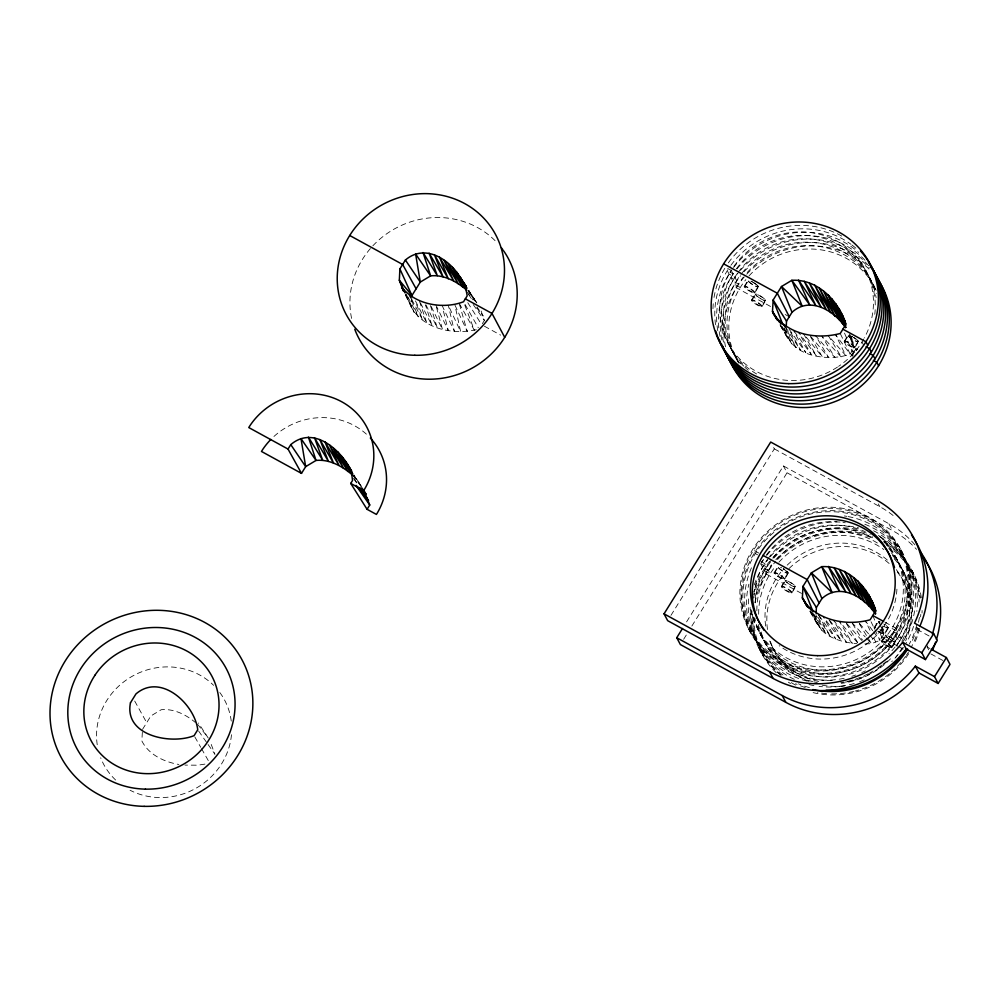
<?xml version="1.0" encoding="UTF-8"?>
<svg xmlns="http://www.w3.org/2000/svg" width="1000" height="1000" viewBox="0 0 1000 1000"><rect width="100%" height="100%" fill="white"/><g stroke="black" fill="none" stroke-linecap="round" stroke-linejoin="round"><path stroke-width="0.75" stroke-dasharray="5 3.75" d="M786.175 328.25C787.3 356.463 829.362 362.275 850.15 354.025L853.787 348.162L852.663 339.5L849.625 333.975M816.05 614.562C815.362 635.175 840.188 642.45 856.912 643.688M142.35 732.275L141.85 740.925C148.7 754.775 164.3 761.988 178.9 764.475M411.85 296.975L411.275 307.05C423.762 329.725 454.4 335.213 477.85 329.325M929.075 635.975L918.112 629.975L918.763 628.688M928.65 649.775L927.2 647.05L927.837 645.763M142.513 729.4L150.875 715.938L161.225 709.725C173.8 708.487 185.9 714.55 195.325 722.45M482.362 323.663L484.363 320.438L480.675 309.637M744.188 286.512L747.975 280.4M744.812 286.375L748.363 280.65M754.488 292.425A5.713 1.013 31.8 0 0 747.763 287.175A5.713 1.013 31.8 0 0 746.7 288.587A5.713 1.013 31.8 0 0 754.488 292.425L758.05 286.7M754.638 293.05A6.162 1.1 31.8 0 0 747.375 287.387A6.162 1.1 31.8 0 0 746.225 288.9A6.162 1.1 31.8 0 0 754.638 293.05L758.438 286.938M751.45 300.163L755.238 294.062M752.075 300.025L755.625 294.3M761.75 306.075A5.713 1.013 31.8 0 0 755.025 300.837A5.713 1.013 31.8 0 0 753.962 302.25A5.713 1.013 31.8 0 0 761.75 306.075L765.312 300.35A5.713 1.013 31.8 0 0 758.587 295.113A5.713 1.013 31.8 0 0 757.513 296.512A5.713 1.013 31.8 0 0 765.312 300.35M761.9 306.7A6.162 1.1 31.8 0 0 754.638 301.038A6.162 1.1 31.8 0 0 753.487 302.562A6.162 1.1 31.8 0 0 761.9 306.7L765.7 300.6A6.162 1.1 31.8 0 0 758.438 294.938A6.162 1.1 31.8 0 0 757.275 296.45A6.162 1.1 31.8 0 0 765.7 300.6M670.95 615.375L774.338 448.875L772.887 446.138M844.25 341.337L848.037 335.225M844.875 341.188L848.425 335.462M854.55 347.25A5.713 1.013 31.8 0 0 847.825 342A5.713 1.013 31.8 0 0 846.75 343.413A5.713 1.013 31.8 0 0 854.55 347.25L858.1 341.512M854.7 347.863A6.162 1.1 31.8 0 0 847.438 342.212A6.162 1.1 31.8 0 0 846.275 343.725A6.162 1.1 31.8 0 0 854.7 347.863L858.487 341.763M851.513 354.988L855.3 348.888M852.138 354.85L855.688 349.125M686.587 621.875L783.425 465.95L888.888 523.725A102.75 96.675 -28 0 1 914.963 544.825M683.65 639.288L686.938 634M691.862 626.062L787.05 472.775L783.425 465.95M774.062 572.825L777.85 566.725M774.688 572.688L778.238 566.962M784.362 578.737A5.713 1.013 31.8 0 0 777.638 573.5A5.713 1.013 31.8 0 0 776.562 574.913A5.713 1.013 31.8 0 0 784.362 578.737L787.925 573.013M784.513 579.362A6.162 1.1 31.8 0 0 777.25 573.7A6.162 1.1 31.8 0 0 776.1 575.225A6.162 1.1 31.8 0 0 784.513 579.362L788.312 573.263M781.325 586.487L785.113 580.388M781.95 586.35L785.5 580.625M791.625 592.4A5.713 1.013 31.8 0 0 784.9 587.163A5.713 1.013 31.8 0 0 783.825 588.562A5.713 1.013 31.8 0 0 791.625 592.4L795.175 586.675A5.713 1.013 31.8 0 0 788.462 581.438A5.713 1.013 31.8 0 0 787.387 582.837A5.713 1.013 31.8 0 0 795.175 586.675M791.775 593.025A6.162 1.1 31.8 0 0 784.513 587.362A6.162 1.1 31.8 0 0 783.363 588.888A6.162 1.1 31.8 0 0 791.775 593.025L795.562 586.912A6.162 1.1 31.8 0 0 788.3 581.25A6.162 1.1 31.8 0 0 787.15 582.775A6.162 1.1 31.8 0 0 795.562 586.912M874.125 627.65L877.913 621.55M874.75 627.513L878.3 621.788M878.662 631.163A5.713 1.013 31.8 0 0 884.425 633.562L887.975 627.837A5.713 1.013 31.8 0 0 883.763 624M877.712 631.175A6.162 1.1 31.8 0 0 884.488 634.263L888.363 628.075M881.388 641.312L885.175 635.2M882 641.175L885.562 635.45M891.688 647.225A5.713 1.013 31.8 0 0 884.963 641.988A5.713 1.013 31.8 0 0 883.888 643.388A5.713 1.013 31.8 0 0 891.688 647.225L895.238 641.5A5.713 1.013 31.8 0 0 888.512 636.25A5.713 1.013 31.8 0 0 887.45 637.663A5.713 1.013 31.8 0 0 895.238 641.5M891.838 647.85A6.162 1.1 31.8 0 0 884.575 642.188A6.162 1.1 31.8 0 0 883.413 643.7A6.162 1.1 31.8 0 0 891.838 647.85L895.625 641.737A6.162 1.1 31.8 0 0 888.363 636.075A6.162 1.1 31.8 0 0 887.212 637.6A6.162 1.1 31.8 0 0 895.625 641.737M204.913 764.1L197.787 765.2L184.963 765.1M864.825 643.913L871.45 643.675L880.025 640.35L883.662 634.487L882.525 625.825M756.625 373.975A77.862 73.263 -28 0 1 733.025 273.825L727.262 270.663L729.087 274.088L734.837 277.238L736.65 280.65L730.9 277.5L732.712 280.912L738.462 284.062L740.288 287.475L734.525 284.325L736.35 287.738L771.625 307.075M785.2 314.513L789.275 316.737M854.638 352.55L851.975 351.087L842.9 329.188M774.338 448.875L879.8 506.662A102.75 96.675 -28 0 1 895.025 517.038M787.05 472.775L892.513 530.562A102.75 96.675 -28 0 1 916.562 549.375M484.4 326.213L500.637 335.112M758.875 553.1L753.512 550.163L755.325 553.575L757.625 554.837M884.963 622.188L895.788 628.112L897.6 631.525L891.85 628.375L893.662 631.788L899.425 634.95L901.237 638.362L895.487 635.212L897.3 638.625L901.9 641.137M927.2 647.05L929.938 648.55M930.825 653.875L944.525 661.388M761.263 561.663L764.712 563.55L766.525 566.975L760.775 563.812A84.712 79.7 -28 0 1 763.675 559.45M801.5 593.387L766.225 574.062L764.4 570.65L770.163 573.8L768.337 570.388L762.588 567.238L761.375 564.963M897.837 646.175L881.85 637.413L879.013 630.562M899.175 646.9L903.162 649.1M851.7 622.35L865.212 636.938M866.25 638.062L871.45 643.675L867.575 637.337M468.812 292.425L476.8 302.9L468.512 290.863M352.287 474.862L361.337 486.238L354 474.975M197.488 724.163L207.387 736.762M861.775 640.462L845.462 622.013L857.688 642.525M868.55 633.812L858.288 622.112L866.8 636.062M869.575 634.987L875.738 642.013L873.675 637.812M857.45 642.625L839.412 621.388L852.3 643.337L833.587 620.375L846.413 642.425L828.3 618.5L841.075 640.65L824.038 617.663M476.575 307.725L483.162 316.012L477.062 307M466.6 291.575L473.162 300M353.85 478.562L357.612 483.375M872.725 630.675L865.425 621.013L870.925 632.212M873.637 631.888L880.025 640.35L870.113 619.8M794.163 331.337L811.2 354.338L798.425 332.188L816.55 356.1L803.713 334.05L822.438 357.013L809.538 335.062L828.575 357.488L815.588 335.688L834.95 357.6L821.825 336.025L841.575 357.362L828.413 335.788L845.863 355.688L835.55 334.688L850.15 354.025L840.238 333.488M789.087 329.113L805.812 352.663L794 331.45M818.962 615.425L835.675 638.975L823.138 616.45M473.188 304.488L484.363 320.438M198.6 731L207.2 743.263M208.062 744.488L214.938 754.3L210.05 741.3M353.9 475.438L361.375 486.3M468.338 294.15L472.7 300.575M353.725 478.725L357.212 483.875M468.688 290.438L476.838 302.887M468.462 290.975L474.975 300.925M353.85 475.562L361.175 486.75M208.225 738L198.4 723M785.55 327.062L800.688 350.5L788.938 329.2M817.95 617.288L830.562 636.812L818.075 614.188M781.75 325.938L785.962 332.488L784.3 328.25M810.788 610.938L815.837 618.812L813.612 613.162M784.463 329.05L796.112 347.475L785.3 327.175M812.675 612.75L825.975 633.787L816.625 616.2M469.113 292.025L470.712 294.562L468.363 290.7M467.8 302.712L480.875 323.438M852.463 623.612L862.513 640.113M780.188 324.75L791.825 343.963L783.838 329.212M810.062 611.075L821.7 630.288L812.25 612.85M780.025 324.913L788.238 339.288L779.987 324.738M809.9 611.237L818.112 625.612L809.862 611.062M465 304.363L478.288 327.725M194.838 736.925L200.75 747.312M201.488 748.612L208.863 761.6M459.237 303.438L474.338 330.225L463.525 301.762M134.713 701.05L146.7 722.675M865.75 270.475L867.575 273.888M869.388 277.3L871.2 280.712M873.012 284.125L874.837 287.538M861.975 342.062L863.8 345.475M878.35 503.925L879.8 506.662M888.888 523.725L892.513 530.562M900.913 549.7A85.85 80.775 -28 0 1 818.562 671.038A85.85 80.775 -28 0 1 754.488 546.663A85.85 80.775 -28 0 1 900.913 549.7L902.725 553.125A85.85 80.775 -28 0 1 820.375 674.463A85.85 80.775 -28 0 1 756.3 550.075A85.85 80.775 -28 0 1 902.725 553.125M911.812 570.188L913.625 573.612M899.9 550.225A84.712 79.7 -28 0 1 818.637 669.95A84.712 79.7 -28 0 1 755.413 547.225A84.712 79.7 -28 0 1 899.9 550.225L901.712 553.65A84.712 79.7 -28 0 1 820.45 673.363A84.712 79.7 -28 0 1 757.225 550.638A84.712 79.7 -28 0 1 901.712 553.65M903.525 557.062L905.35 560.475M907.163 563.888L908.975 567.3M910.788 570.712L912.613 574.138M895.625 556.788L897.45 560.2M899.262 563.625L901.075 567.038M902.887 570.45L904.712 573.862M902.463 579.375L904.287 582.788M731.812 271.537L733.025 273.825M916.663 627.25L918.112 629.975M727.425 341.987L729.25 345.412M731.062 348.825L732.875 352.238M734.688 355.65L736.513 359.062M772.25 646.7L774.075 650.113M757.3 628.312L759.112 631.725M760.938 635.138L762.75 638.562M764.562 641.975L766.375 645.387M749.4 628.05L751.213 631.462M753.037 634.875L754.85 638.288M756.663 641.7L758.475 645.113M760.3 648.538L762.113 651.95M748.388 628.575L750.2 631.987M759.287 649.062L761.1 652.475M411.675 299.35L422.65 320.012L415.2 301.137M407.938 296.975L418.263 316.712L410.65 298.075M415.425 300.887L426.987 323.413L419.175 300.4L432.05 325.675L425.513 305.025M405.625 295.113L414.325 312.613L405.8 293.1M425.9 304.775L437.212 327.725L429.913 303.85M431.238 306.562L442.5 329.6L436.2 306.225M435.8 304.762L448.325 330.613L442.7 308.212M405.475 295.038L411.275 307.05L405.613 294.35M441.95 305.225L454.375 331.238L448.325 305.338M454.938 305.1L467.2 331.325L459.65 304.9M449.613 308.1L460.613 331.562L455.575 308.038M872.775 615.513L876.75 625.087M850.525 336.75L853.225 343.837L850.462 336.525M882.013 627.325L883.1 630.15L881.988 627.238M849.163 335.075L853.787 348.162L849.338 335.037M879.038 621.388L883.662 634.487L879.212 621.362M273.95 436.45A68.463 64.425 -28 0 1 366.463 434.212M351.6 318.425A84.712 79.7 -28 0 1 371.925 246.8M372.825 245.837A84.712 79.7 -28 0 1 497.375 243.05M897.212 571.9A73.3 68.963 -28 0 1 905.625 640.863M902.262 647.588A73.3 68.963 -28 0 1 895.475 657.588M844.575 685.85A73.3 68.963 -28 0 1 822.013 685.15M809.137 681.475A73.3 68.963 -28 0 1 769.712 639.425M767.5 629.525A73.3 68.963 -28 0 1 785.837 571.85M789.025 568.55A73.3 68.963 -28 0 1 891.338 565.5M882.35 539.125A85.85 80.775 -28 0 1 919.963 598.125M919.412 617.375A85.85 80.775 -28 0 1 918.475 622.475M917.212 627.537A85.85 80.775 -28 0 1 910.913 643.375M805.275 687.525A85.85 80.775 -28 0 1 795.588 683.737M781.263 675.113A85.85 80.775 -28 0 1 751.075 607.013M753.875 591.712A85.85 80.775 -28 0 1 754.625 589.212M755.037 587.975A85.85 80.775 -28 0 1 769.6 561.438M773.075 557.375A85.85 80.775 -28 0 1 860.788 530.288M896.287 569.625A73.3 68.963 -28 0 1 901.175 642.85M887.513 660.938A73.3 68.963 -28 0 1 880.588 666.95M879.362 667.875A73.3 68.963 -28 0 1 851.762 680.788M850.275 681.137A73.3 68.963 -28 0 1 842.763 682.438M818.725 681.45A73.3 68.963 -28 0 1 768.812 638.75M765.675 626.112A73.3 68.963 -28 0 1 784.025 568.438M787.2 565.138A73.3 68.963 -28 0 1 889.525 562.075M886.363 543.888A85.85 80.775 -28 0 1 921.325 597.725M922.1 610.513A85.85 80.775 -28 0 1 922.013 613.075M919.7 628.425A85.85 80.775 -28 0 1 914.475 643.238M908.75 653.662A85.85 80.775 -28 0 1 812.125 692.375M790.55 683.538A85.85 80.775 -28 0 1 788.35 682.188M776.263 672.738A85.85 80.775 -28 0 1 752.65 614.288M755.013 597.65A85.85 80.775 -28 0 1 771.413 564.85M775.8 559.8A85.85 80.775 -28 0 1 872.537 536.888M896.925 589.175A73.3 68.963 -28 0 1 854.175 651.475A73.3 68.963 -28 0 1 779.188 645.7M786.637 571.287A5.713 1.013 31.8 0 1 786.762 572.962A5.713 1.013 31.8 0 1 780.288 569.312A5.713 1.013 31.8 0 1 778.812 566.875M781.287 567.825A5.713 1.013 31.8 0 0 780.738 567.55A6.162 1.1 31.8 0 1 781.15 567.65M786.2 570.925A5.713 1.013 31.8 0 0 783.088 568.8A6.162 1.1 31.8 0 1 786.188 570.8M873.625 530.788A84.712 79.7 -28 0 1 903.05 641.775M885.975 661.75A84.712 79.7 -28 0 1 882.913 664.287M881.862 665.1A84.712 79.7 -28 0 1 877.562 668.213M873.062 671.062A84.712 79.7 -28 0 1 869.587 673.025M868.413 673.65A84.712 79.7 -28 0 1 854.938 679.287M852.4 680.062A84.712 79.7 -28 0 1 840.763 682.638M807.013 681.075A84.712 79.7 -28 0 1 748.825 597.675M766.85 555.25A84.712 79.7 -28 0 1 840.113 522.05M879.912 536.65A84.712 79.7 -28 0 1 916.825 611.325M913.562 626.35A84.712 79.7 -28 0 1 906.213 642.95M903.45 647.387A84.712 79.7 -28 0 1 891.7 661.575M864.212 679.9A84.712 79.7 -28 0 1 856.75 682.7M854.212 683.487A84.712 79.7 -28 0 1 841.275 686.25M839.963 686.413A84.712 79.7 -28 0 1 819.025 686.4M813.888 685.6A84.712 79.7 -28 0 1 808.825 684.5M794.312 679.338A84.712 79.7 -28 0 1 750.15 607.438M754.287 584.837A84.712 79.7 -28 0 1 767.85 559.7M770.337 556.638A84.712 79.7 -28 0 1 858.625 527.925M883.688 541.838A77.862 73.263 -28 0 1 863.988 659.938A77.862 73.263 -28 0 1 752.95 614.412M760.487 564.3A77.862 73.263 -28 0 1 762.9 560.138M766.263 555.15A77.862 73.263 -28 0 1 837.013 521.812M842.975 522.413A77.862 73.263 -28 0 1 845.337 522.788M848.125 516.575A84.712 79.7 -28 0 1 908.125 616.112A84.712 79.7 -28 0 1 798.413 672.837A84.712 79.7 -28 0 1 752.188 566.175M844.275 515.95A84.712 79.7 -28 0 1 846.838 516.337M864.812 524.237A84.712 79.7 -28 0 1 895.975 645.9M895.163 646.925A84.712 79.7 -28 0 1 889 653.812M865.413 670.837A84.712 79.7 -28 0 1 861.8 672.537M855.638 675.013A84.712 79.7 -28 0 1 851.85 676.275M844.15 678.275A84.712 79.7 -28 0 1 748.85 584.2M878.425 535.325A77.862 73.263 -28 0 1 862.175 656.525A77.862 73.263 -28 0 1 750.325 606.438M883.9 541.4A84.712 79.7 -28 0 1 919.1 602.062M916.787 624.812A84.712 79.7 -28 0 1 909.3 644.075M809.388 687.588A84.712 79.7 -28 0 1 802.025 685.225M800.837 684.762A84.712 79.7 -28 0 1 798.462 683.8M783 675A84.712 79.7 -28 0 1 751.963 610.85M753.45 598.2A84.712 79.7 -28 0 1 770.475 562.075M773.9 558.062A84.712 79.7 -28 0 1 870.25 534.487M886.775 545.5A84.712 79.7 -28 0 1 920.2 597.938M920.812 614.35A84.712 79.7 -28 0 1 920.588 616.888M918.6 628.225A84.712 79.7 -28 0 1 911.125 647.487M908.5 652.013A84.712 79.7 -28 0 1 906.35 655.312M905.6 656.388A84.712 79.7 -28 0 1 902.425 660.588M900.738 662.613A84.712 79.7 -28 0 1 891.425 671.988M889.4 673.7A84.712 79.7 -28 0 1 855.288 691.025M854 691.35A84.712 79.7 -28 0 1 829.163 693.787M826.55 693.625A84.712 79.7 -28 0 1 817.525 692.438M795.638 685.05A84.712 79.7 -28 0 1 791.175 682.6M780.837 675.3A84.712 79.7 -28 0 1 753.737 615.538M755.025 602.875A84.712 79.7 -28 0 1 775.725 561.487M777.525 559.55A84.712 79.7 -28 0 1 872.075 537.9M894.188 558.787A77.862 73.263 -28 0 1 903.337 641.287M890.537 658.787A77.862 73.263 -28 0 1 841.275 683.337M817.312 682.6A77.862 73.263 -28 0 1 813.812 681.862M812.65 681.575A77.862 73.263 -28 0 1 760.212 628.062M758.675 614.25A77.862 73.263 -28 0 1 775.738 565.925M778.888 562.238A77.862 73.263 -28 0 1 883.838 549.538M892.375 555.375A77.862 73.263 -28 0 1 899.112 642.038M898.475 643.05A77.862 73.263 -28 0 1 896.45 646.05M832.225 680.475A77.862 73.263 -28 0 1 758.4 624.65M756.862 610.837A77.862 73.263 -28 0 1 773.925 562.513M777.075 558.825A77.862 73.263 -28 0 1 878.175 543.5M888.737 548.55A77.862 73.263 -28 0 1 863.65 664.513A77.862 73.263 -28 0 1 754.762 617.825M753.725 594.675A77.862 73.263 -28 0 1 767.375 559.538M768.088 558.562A77.862 73.263 -28 0 1 865.263 531.688M891.587 553.112A77.862 73.263 -28 0 1 865.462 667.925A77.862 73.263 -28 0 1 756.912 622.737M755.138 602.762A77.862 73.263 -28 0 1 771.35 560.05M772.875 558.162A77.862 73.263 -28 0 1 875.037 539.263M888.012 627.75A5.713 1.013 31.8 0 1 883.438 626.175A6.162 1.1 31.8 0 0 888.4 627.987A6.162 1.1 31.8 0 0 883.812 623.938M880.037 622.05A5.713 1.013 31.8 0 0 879.8 623.688A6.162 1.1 31.8 0 1 880.05 621.938M879.9 629.538A5.713 1.013 31.8 0 1 884.425 633.562M875.05 628.275A5.713 1.013 31.8 0 1 875.638 627.5M786.688 571.2A6.162 1.1 31.8 0 1 787.062 573.2A6.162 1.1 31.8 0 1 779.8 569.05A6.162 1.1 31.8 0 1 778.825 566.7M880.013 630.05A6.162 1.1 31.8 0 1 884.488 634.263M874.725 628.787A6.162 1.1 31.8 0 1 875.088 627.638M219.825 692.525A68.463 64.425 -28 0 1 231.25 721.075M231.475 734.7A68.463 64.425 -28 0 1 130.075 790.25M115.638 780.037A68.463 64.425 -28 0 1 100.675 757.788M97.225 744.725A68.463 64.425 -28 0 1 135 674.775A68.463 64.425 -28 0 1 213.637 685.362M736.388 268.825A77.862 73.263 -28 0 1 823.4 238.25A77.862 73.263 -28 0 1 875.238 308.125M875.175 309.688A77.862 73.263 -28 0 1 874.775 314.35M733.875 266.388A77.862 73.263 -28 0 1 837.013 241.137A77.862 73.263 -28 0 1 864.388 337.9M863.812 338.95A77.862 73.263 -28 0 1 838.55 366.362M837.525 367.038A77.862 73.263 -28 0 1 742.45 361.55A77.862 73.263 -28 0 1 731.2 270.4L725.45 267.25A84.712 79.7 -28 0 0 713.838 298.587M720.075 336.538A84.712 79.7 -28 0 1 733.8 273.125M736.975 268.925A84.712 79.7 -28 0 1 864.987 260.25M721.888 339.95A84.712 79.7 -28 0 1 737.975 273.375M740.475 270.312A84.712 79.7 -28 0 1 870.138 267.425M712.975 308.725A84.712 79.7 -28 0 1 713.238 303.65M728.35 262.887A84.712 79.7 -28 0 1 842.775 236.675M723.462 342.137A84.712 79.7 -28 0 1 740.6 275.763M744.025 271.75A84.712 79.7 -28 0 1 869.475 268M725.525 346.788A84.712 79.7 -28 0 1 745.85 275.163M746.737 274.188A84.712 79.7 -28 0 1 871.287 271.413M747.2 272.5A77.862 73.263 -28 0 1 876.15 291.137M738.575 362.262A77.862 73.263 -28 0 1 743.3 277.137M749.013 275.912A77.862 73.263 -28 0 1 876.175 290.3M738.75 363.088A77.862 73.263 -28 0 1 745.863 279.6M715.562 324.75A84.712 79.7 -28 0 1 730.175 266.3M730.938 265.238A84.712 79.7 -28 0 1 850.95 244.275M851.963 245.025A84.712 79.7 -28 0 1 857.775 249.887M717.775 330.65A84.712 79.7 -28 0 1 731.988 269.713M733.538 267.587A84.712 79.7 -28 0 1 858.662 252.45M738.213 272.238A77.862 73.263 -28 0 1 818.263 240.05A77.862 73.263 -28 0 1 876.125 297.65M748.263 370.288A77.862 73.263 -28 0 1 744.812 367.2M743.713 366.112A77.862 73.263 -28 0 1 737.5 273.212M742.237 272.775A77.862 73.263 -28 0 1 817.925 243.1A77.862 73.263 -28 0 1 876.263 293.55M740.387 363.8A77.862 73.263 -28 0 1 741.488 273.725M857.325 340.087A6.162 1.1 31.8 0 1 856.612 341.475A6.162 1.1 31.8 0 1 849.2 336.9A6.162 1.1 31.8 0 1 849.912 335.513M851.637 336.312A6.162 1.1 31.8 0 1 852.613 336.825M853.6 337.413A6.162 1.1 31.8 0 1 854.9 338.237M855.512 338.663A6.162 1.1 31.8 0 1 856.363 339.3M856.263 350.375A6.162 1.1 31.8 0 1 857.438 349.275M757.05 285.075A6.162 1.1 31.8 0 1 757.113 286.85A6.162 1.1 31.8 0 1 750.013 282.8A6.162 1.1 31.8 0 1 748.763 280.338M752.55 282.013A6.162 1.1 31.8 0 0 750.962 281.175A5.713 1.013 31.8 0 1 752.6 282.125M753.538 282.587A6.162 1.1 31.8 0 1 755.15 283.637M755.45 283.85A6.162 1.1 31.8 0 1 756.312 284.475A5.713 1.013 31.8 0 0 753.213 282.488M852.288 356.3A6.162 1.1 31.8 0 1 852.675 355.025M756.762 284.975A5.713 1.013 31.8 0 1 756.963 286.663A5.713 1.013 31.8 0 1 750.588 283.113A5.713 1.013 31.8 0 1 748.787 280.538M856.25 350.175A5.713 1.013 31.8 0 1 857.425 349.387M852.55 355.763A5.713 1.013 31.8 0 1 853.637 355.025M857.025 339.975A5.713 1.013 31.8 0 1 856.45 341.287A5.713 1.013 31.8 0 1 849.638 337.125A5.713 1.013 31.8 0 1 849.925 335.637M851.2 336.188A5.713 1.013 31.8 0 1 852.362 336.788M853.575 337.488A5.713 1.013 31.8 0 1 856.137 339.237M474.275 299.2L468.625 290.462L474.275 299.2M356.087 479.137L353.688 475.337L356.087 479.137"/><path stroke-width="1.5" d="M399.888 268.913L399.338 280.225L403.537 291.038L401.6 287.025C415.387 304.862 443.263 309.538 463.525 301.762L467.163 295.9C464.212 270.475 430.363 238.562 405.4 260.038L399.888 268.913L411.938 295.525L420.3 282.075L430.637 275.85C444.237 274.475 456.912 281.7 466.912 290.287M786.237 326.838L786.513 321.175L792.025 312.3C810 295.712 834.488 310.85 845.512 327.625M816.112 613.15L816.388 607.5L821.9 598.625C839.875 582.038 864.362 597.175 875.387 613.938M352.887 474.075L341.675 456.35L352.287 474.862C342.3 466.275 329.625 459.062 316.025 460.438L305.675 466.65L301.5 473.387L288.025 449.062L290.775 444.625C313.85 424.888 341.262 450.262 351.587 471.2L345.138 461.138L351.4 471.425M370.312 438.025A68.463 64.425 -28 0 1 377.325 512.975L376.413 514.425L367.075 509.312L350.725 483.413L352.537 480.487L351.413 471.825L348.375 466.3L351.587 471.287M367.075 509.312L369.738 505.012L363.638 489.812M664.038 613.837L770.713 442.05L876.175 499.825A102.75 96.675 -28 0 1 915.125 621.862L914.488 623.15L933.662 633.65L937.288 640.487L925.438 659.575L906.263 649.062L902.638 642.237L901.762 643.388A102.75 96.675 -28 0 1 769.5 671.625L664.038 613.837L667.663 620.662L773.125 678.45A102.75 96.675 -28 0 0 905.387 650.225L906.263 649.062M676.737 637.737L782.2 695.525A102.75 96.675 -28 0 0 914.463 667.3L915.337 666.137L918.975 672.962L918.1 674.125A102.75 96.675 -28 0 1 785.837 702.35L680.375 644.562L676.737 637.737L682.487 628.488M925.438 659.575L921.812 652.738L933.662 633.65M946.375 657.55L950 664.388L938.15 683.475L934.513 676.637L946.375 657.55L931.3 649.3M723.637 263.837L777.325 293.25L789.275 316.737M842.9 329.188L865.913 341.788L867.725 345.213M866.1 346.737L869.55 348.625L871.363 352.038M869.725 353.562L873.175 355.45L874.987 358.862M873.363 360.387L876.812 362.275L878.625 365.7M349.712 235.487L402.638 264.475L416.112 288.8M465.337 298.837L492 313.438L504.7 337.337M762.913 555.312L807.2 579.575L819.137 603.062M872.775 615.513L883.612 621.438M902.638 642.237L921.812 652.738M915.337 666.137L934.513 676.637M918.975 672.962L938.15 683.475M288.025 449.062L248.762 427.55L250.113 425.425A68.463 64.425 -28 0 1 342.125 401.987A68.463 64.425 -28 0 1 364.625 489.075L363.713 490.525L350.725 483.413M301.5 473.387L261.475 451.45L262.812 449.325A68.463 64.425 -28 0 1 270.863 439.425M806.963 605.95L805.413 603.387C821.125 621.312 847.812 625.862 870.113 619.8L875.45 611.213C869.5 587.375 847.412 565.275 821.725 566.638L811.375 572.85L803.025 586.312L802.362 597.825L806.912 606.013M411.938 295.525L399.338 280.225L404.988 292.938M357.25 486.4L368.55 500.588L359.825 487.725M361.362 488.2L366.062 494.212L361.987 488M355.988 485.387L369.738 505.012M405.4 260.038L420.3 282.075L415.613 254.025L430.637 275.85L423.025 252.537L437.3 275.613L429.125 253.162L443.038 276.825L434.487 254.938L448.25 278.788L439.55 257.2L453.55 280.65L444.062 260.312L458.125 283.675L448.275 263.9L462.575 286.887L452.55 267.4L466.112 289.012M290.775 444.625L305.675 466.65L300.988 438.6L316.025 460.438L308.412 437.113L322.688 460.2L314.5 437.738L328.413 461.4L319.862 439.525L333.638 463.363L324.925 441.775L338.925 465.238L329.45 444.9L343.512 468.263L333.65 448.488L347.95 471.463L337.925 451.975L352.287 474.862M785.55 327.062C781.75 321.45 774.538 318.587 772.487 311.512L773.15 299.988L781.5 286.525L791.85 280.312C817.038 278.825 837.763 300.075 845.475 322.562M779.225 322L772.487 311.512L776.988 319.45M809.1 608.325L802.362 597.825L807.613 607.087M466.2 286.625L459.75 276.562L466.8 288.125M781.137 323.787L779.475 321.163L780.925 323.837M809.35 607.487L811.012 610.112M466.712 288.225L456.287 271.762L466.15 288.962M786.513 321.175L773.15 299.988L782.625 324.012M816.388 607.5L803.025 586.312L813.05 611.75M785.3 327.175L783.863 324.462C799.587 336.425 821.488 338.425 840.238 333.488L845.575 324.888L841.888 314.088L845.662 324M769.5 671.625L773.125 678.45M782.2 695.525L785.837 702.35M409.475 295.212L410.938 297.962M845.725 327.463L831.925 299.012L842.925 324.025L828.125 294.738L839.175 319.662L823.787 291.337L834.9 316.163L819.338 288.137L830.7 312.575L814.75 285.113L826.175 309.45L809.463 283.238L821.112 307.2L804.237 281.275L815.75 305.425L798.512 280.075L809.663 304.788L791.85 280.312L802.237 306.288L781.5 286.525L792.025 312.3M845.763 325.7L835.475 303.65L845.775 327.425M875.638 612.025L865.35 589.975L875.65 613.737L861.8 585.337L872.8 610.35L858 581.062L869.05 605.975L853.662 577.663L864.775 602.487L849.212 574.45L860.575 598.9L844.625 571.425L856.05 595.775L839.338 569.562L850.987 593.525L834.112 567.6L845.625 591.737L828.388 566.388L839.525 591.112L821.725 566.638L832.113 592.6L811.375 572.85L821.9 598.625M845.763 324.038L838.863 308.587L845.438 324.1M875.638 610.363L868.737 594.9L875.312 610.425M875.35 608.888L871.762 600.413L875.537 610.325M845.487 323.387L844.375 320.462L845.375 323.375M875.362 609.7L874.25 606.788L875.738 611.163M503.65 250.875A84.712 79.7 -28 0 1 470.662 368.913A84.712 79.7 -28 0 1 354.762 329.263M501.413 247.85A84.712 79.7 -28 0 1 502.912 249.862M922.4 556.4A102.75 96.675 -28 0 1 936.475 639.388M935.625 642.075A102.75 96.675 -28 0 1 932.5 650.288M920.55 552.038A102.75 96.675 -28 0 1 932.387 634.05M907.638 649.125A85.85 80.775 -28 0 1 812.862 689.562M911.462 534.963A102.75 96.675 -28 0 1 919.788 626.388M764.013 630.225A73.3 68.963 -28 0 1 795.125 526.8A73.3 68.963 -28 0 1 894.525 567.562M906.688 648.6A84.712 79.7 -28 0 1 826.038 690.3M873.512 271.075A84.712 79.7 -28 0 1 837.35 387.938A84.712 79.7 -28 0 1 722.812 346.2M870.65 266.962A84.712 79.7 -28 0 1 872.113 269M874.638 273.438A84.712 79.7 -28 0 1 840.35 390.75A84.712 79.7 -28 0 1 725.05 350.788M860.4 250.925A84.712 79.7 -28 0 1 835.438 375.825A84.712 79.7 -28 0 1 715.837 331.175M868.487 262.162A84.712 79.7 -28 0 1 834.912 380.5A84.712 79.7 -28 0 1 719.175 339.363M870.3 265.575A84.712 79.7 -28 0 1 837.312 383.612A84.712 79.7 -28 0 1 721.425 343.963M875.75 275.825A84.712 79.7 -28 0 1 842.763 393.85A84.712 79.7 -28 0 1 726.875 354.2M877.562 279.237A84.712 79.7 -28 0 1 843.988 397.575A84.712 79.7 -28 0 1 728.25 356.438M130.463 702.788C123.688 736.087 171.5 744.912 194.1 735.638L197.738 729.775C194.788 704.35 160.95 672.425 135.975 693.913L130.463 702.788M95.3 674.712L93.05 678.288A68.463 64.425 -28 0 0 115.55 765.375A68.463 64.425 -28 0 0 207.562 741.95L209.825 738.363A68.463 64.425 -28 0 0 187.325 651.275A68.463 64.425 -28 0 0 95.3 674.712M466.25 286.7L462.987 281.712L466.213 286.712M777.087 319.637L775.537 317.075L777.038 319.688M414.837 355.275A84.712 79.7 -28 0 0 496.1 235.55A84.712 79.7 -28 0 0 351.625 232.55A84.712 79.7 -28 0 0 414.837 355.275M817.638 655.65A73.3 68.963 -28 0 0 887.938 552.062A73.3 68.963 -28 0 0 762.925 549.462A73.3 68.963 -28 0 0 817.638 655.65M145.425 789.137A84.712 79.7 -28 0 0 226.688 669.425A84.712 79.7 -28 0 0 82.2 666.425A84.712 79.7 -28 0 0 145.425 789.137M144.137 806.35A102.75 96.675 -28 0 0 242.7 661.137A102.75 96.675 -28 0 0 67.463 657.5A102.75 96.675 -28 0 0 144.137 806.35M788.763 383.638A84.712 79.7 -28 0 0 870.025 263.913A84.712 79.7 -28 0 0 725.537 260.912A84.712 79.7 -28 0 0 788.763 383.638"/></g></svg>
